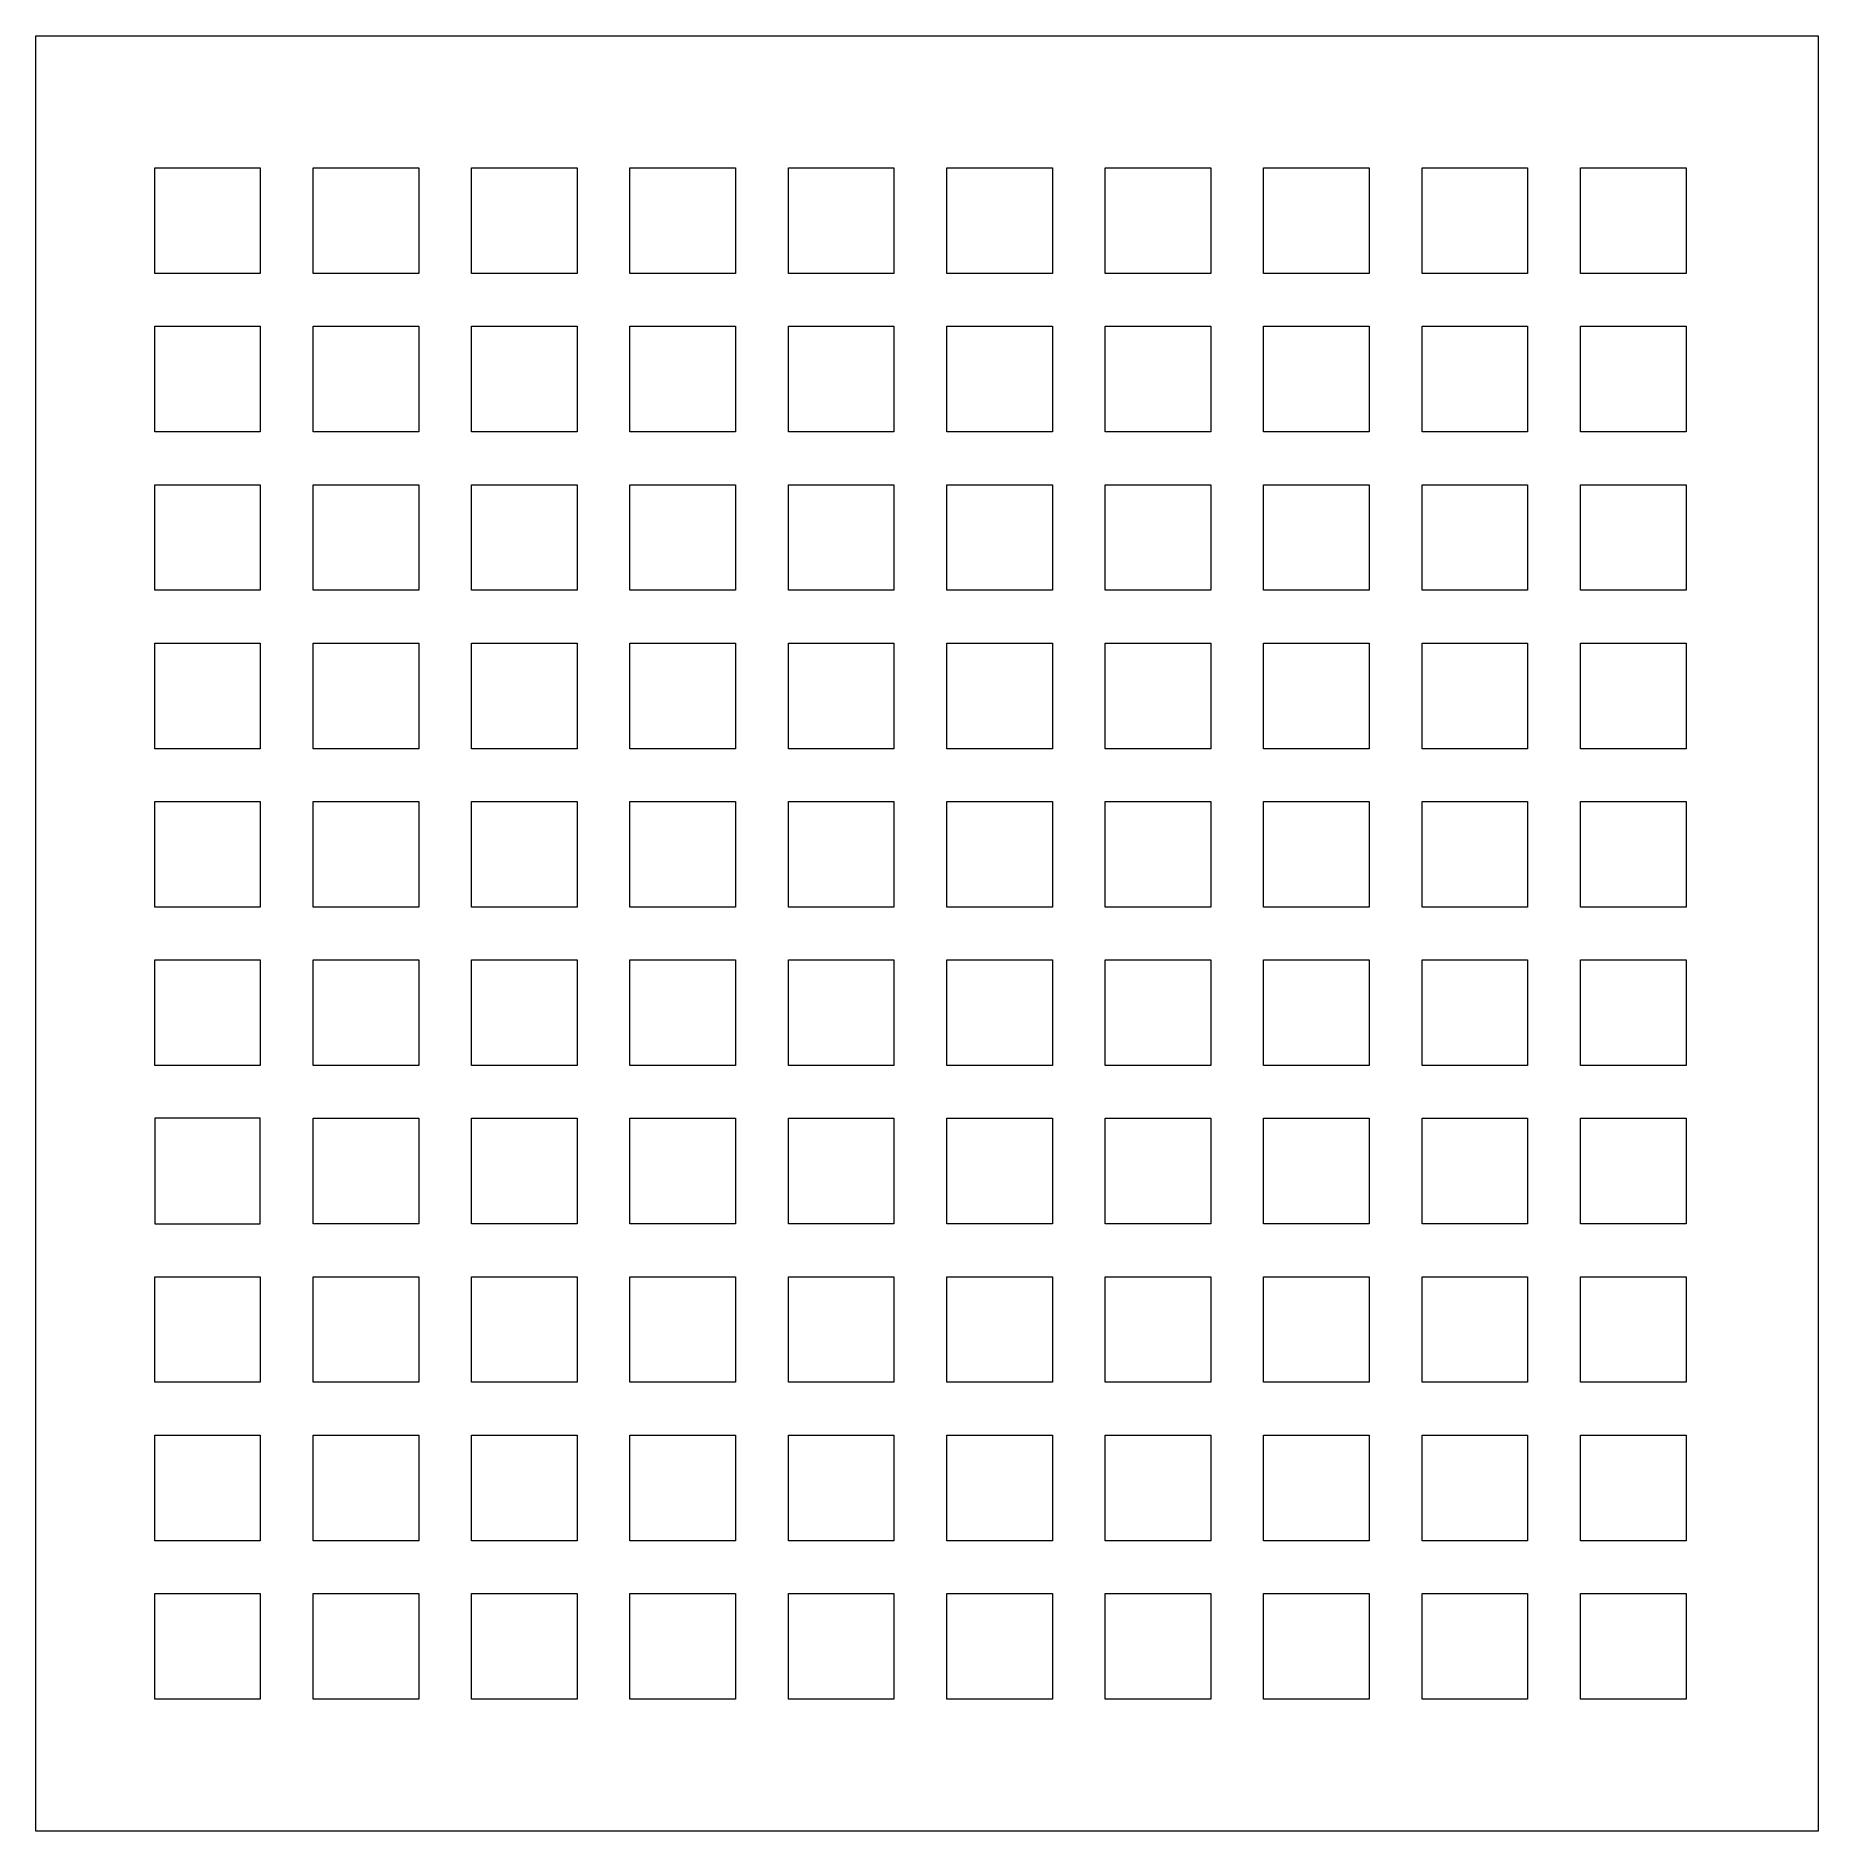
# Model space of a CAD drawing. Header units: millimetres. Extents: x -9 to 126, y -18 to 118.
import ezdxf

# ---------------------------------------------------------------- set-up
doc = ezdxf.new("R2010")
doc.units = ezdxf.units.MM
doc.layers.add('1', color=7, linetype='Continuous', true_color=0xffffff)

msp = doc.modelspace()

# ---------------------------------------------------------------- linework, layer by layer
at = {"layer": '1', "color": 30, "linetype": 'Continuous', "lineweight": 13}
for p, q in [((-9, -18), (-9, 118)), ((-9, 118), (126, 118)), ((-9, -18), (-9, 118)), ((-9, 118), (126, 118)), ((126, 118), (126, -18)), ((126, 118), (126, -18)), ((0, 108), (8, 108)), ((0, 100), (0, 108)), ((0, 108), (8, 108)), ((0, 100), (0, 108)), ((8, 108), (8, 100)), ((8, 108), (8, 100)), ((12, 100), (12, 108)), ((12, 108), (20, 108)), ((12, 100), (12, 108)), ((12, 108), (20, 108)), ((20, 108), (20, 100)), ((20, 108), (20, 100)), ((24, 108), (32, 108)), ((24, 100), (24, 108)), ((24, 108), (32, 108)), ((24, 100), (24, 108)), ((32, 108), (32, 100)), ((32, 108), (32, 100)), ((36, 100), (36, 108)), ((36, 100), (36, 108)), ((36, 108), (44, 108)), ((36, 108), (44, 108)), ((44, 108), (44, 100)), ((44, 108), (44, 100)), ((48, 108), (56, 108)), ((48, 108), (56, 108)), ((48, 100), (48, 108)), ((48, 100), (48, 108)), ((56, 108), (56, 100)), ((56, 108), (56, 100)), ((60, 108), (68, 108)), ((60, 100), (60, 108)), ((60, 108), (68, 108)), ((60, 100), (60, 108)), ((68, 108), (68, 100)), ((68, 108), (68, 100)), ((72, 108), (80, 108)), ((72, 100), (72, 108)), ((72, 100), (72, 108)), ((72, 108), (80, 108)), ((80, 108), (80, 100)), ((80, 108), (80, 100)), ((84, 108), (92, 108)), ((84, 108), (92, 108)), ((84, 100), (84, 108)), ((84, 100), (84, 108)), ((92, 108), (92, 100)), ((92, 108), (92, 100)), ((96, 100), (96, 108)), ((96, 108), (104, 108)), ((96, 108), (104, 108)), ((96, 100), (96, 108)), ((104, 108), (104, 100)), ((104, 108), (104, 100)), ((108, 100), (108, 108)), ((108, 100), (108, 108)), ((108, 108), (116, 108)), ((108, 108), (116, 108)), ((116, 108), (116, 100)), ((116, 108), (116, 100)), ((8, 100), (0, 100)), ((8, 100), (0, 100)), ((20, 100), (12, 100)), ((20, 100), (12, 100)), ((32, 100), (24, 100)), ((32, 100), (24, 100)), ((44, 100), (36, 100)), ((44, 100), (36, 100)), ((56, 100), (48, 100)), ((56, 100), (48, 100)), ((68, 100), (60, 100)), ((68, 100), (60, 100)), ((80, 100), (72, 100)), ((80, 100), (72, 100)), ((92, 100), (84, 100)), ((92, 100), (84, 100)), ((104, 100), (96, 100)), ((104, 100), (96, 100)), ((116, 100), (108, 100)), ((116, 100), (108, 100)), ((0, 88), (0, 96)), ((0, 88), (0, 96)), ((0, 96), (8, 96)), ((0, 96), (8, 96)), ((8, 96), (8, 88)), ((8, 96), (8, 88)), ((12, 88), (12, 96)), ((12, 96), (20, 96)), ((12, 96), (20, 96)), ((12, 88), (12, 96)), ((20, 96), (20, 88)), ((20, 96), (20, 88)), ((24, 88), (24, 96)), ((24, 88), (24, 96)), ((24, 96), (32, 96)), ((24, 96), (32, 96)), ((32, 96), (32, 88)), ((32, 96), (32, 88)), ((36, 96), (44, 96)), ((36, 88), (36, 96)), ((36, 96), (44, 96)), ((36, 88), (36, 96)), ((44, 96), (44, 88)), ((44, 96), (44, 88)), ((48, 88), (48, 96)), ((48, 88), (48, 96)), ((48, 96), (56, 96)), ((48, 96), (56, 96)), ((56, 96), (56, 88)), ((56, 96), (56, 88)), ((60, 88), (60, 96)), ((60, 88), (60, 96)), ((60, 96), (68, 96)), ((60, 96), (68, 96)), ((68, 96), (68, 88)), ((68, 96), (68, 88)), ((72, 96), (80, 96)), ((72, 96), (80, 96)), ((72, 88), (72, 96)), ((72, 88), (72, 96)), ((80, 96), (80, 88)), ((80, 96), (80, 88)), ((84, 96), (92, 96)), ((84, 96), (92, 96)), ((84, 88), (84, 96)), ((84, 88), (84, 96)), ((92, 96), (92, 88)), ((92, 96), (92, 88)), ((96, 96), (104, 96)), ((96, 88), (96, 96)), ((96, 96), (104, 96)), ((96, 88), (96, 96)), ((104, 96), (104, 88)), ((104, 96), (104, 88)), ((108, 96), (116, 96)), ((108, 88), (108, 96)), ((108, 96), (116, 96)), ((108, 88), (108, 96)), ((116, 96), (116, 88)), ((116, 96), (116, 88)), ((8, 88), (0, 88)), ((8, 88), (0, 88)), ((20, 88), (12, 88)), ((20, 88), (12, 88)), ((32, 88), (24, 88)), ((32, 88), (24, 88)), ((44, 88), (36, 88)), ((44, 88), (36, 88)), ((56, 88), (48, 88)), ((56, 88), (48, 88)), ((68, 88), (60, 88)), ((68, 88), (60, 88)), ((80, 88), (72, 88)), ((80, 88), (72, 88)), ((92, 88), (84, 88)), ((92, 88), (84, 88)), ((104, 88), (96, 88)), ((104, 88), (96, 88)), ((116, 88), (108, 88)), ((116, 88), (108, 88)), ((0, 76), (0, 84)), ((0, 84), (8, 84)), ((0, 84), (8, 84)), ((0, 76), (0, 84)), ((8, 84), (8, 76)), ((8, 84), (8, 76)), ((12, 84), (20, 84)), ((12, 76), (12, 84)), ((12, 76), (12, 84)), ((12, 84), (20, 84)), ((20, 84), (20, 76)), ((20, 84), (20, 76)), ((24, 84), (32, 84)), ((24, 84), (32, 84)), ((24, 76), (24, 84)), ((24, 76), (24, 84)), ((32, 84), (32, 76)), ((32, 84), (32, 76)), ((36, 76), (36, 84)), ((36, 76), (36, 84)), ((36, 84), (44, 84)), ((36, 84), (44, 84)), ((44, 84), (44, 76)), ((44, 84), (44, 76)), ((48, 84), (56, 84)), ((48, 76), (48, 84)), ((48, 84), (56, 84)), ((48, 76), (48, 84)), ((56, 84), (56, 76)), ((56, 84), (56, 76)), ((60, 84), (68, 84)), ((60, 76), (60, 84)), ((60, 76), (60, 84)), ((60, 84), (68, 84)), ((68, 84), (68, 76)), ((68, 84), (68, 76)), ((72, 84), (80, 84)), ((72, 76), (72, 84)), ((72, 76), (72, 84)), ((72, 84), (80, 84)), ((80, 84), (80, 76)), ((80, 84), (80, 76)), ((84, 76), (84, 84)), ((84, 84), (92, 84)), ((84, 76), (84, 84)), ((84, 84), (92, 84)), ((92, 84), (92, 76)), ((92, 84), (92, 76)), ((96, 76), (96, 84)), ((96, 76), (96, 84)), ((96, 84), (104, 84)), ((96, 84), (104, 84)), ((104, 84), (104, 76)), ((104, 84), (104, 76)), ((108, 84), (116, 84)), ((108, 84), (116, 84)), ((108, 76), (108, 84)), ((108, 76), (108, 84)), ((116, 84), (116, 76)), ((116, 84), (116, 76)), ((8, 76), (0, 76)), ((8, 76), (0, 76)), ((20, 76), (12, 76)), ((20, 76), (12, 76)), ((32, 76), (24, 76)), ((32, 76), (24, 76)), ((44, 76), (36, 76)), ((44, 76), (36, 76)), ((56, 76), (48, 76)), ((56, 76), (48, 76)), ((68, 76), (60, 76)), ((68, 76), (60, 76)), ((80, 76), (72, 76)), ((80, 76), (72, 76)), ((92, 76), (84, 76)), ((92, 76), (84, 76)), ((104, 76), (96, 76)), ((104, 76), (96, 76)), ((116, 76), (108, 76)), ((116, 76), (108, 76)), ((0, 64), (0, 72)), ((0, 72), (8, 72)), ((0, 72), (8, 72)), ((0, 64), (0, 72)), ((8, 72), (8, 64)), ((8, 72), (8, 64)), ((12, 72), (20, 72)), ((12, 64), (12, 72)), ((12, 64), (12, 72)), ((12, 72), (20, 72)), ((20, 72), (20, 64)), ((20, 72), (20, 64)), ((24, 64), (24, 72)), ((24, 72), (32, 72)), ((24, 72), (32, 72)), ((24, 64), (24, 72)), ((32, 72), (32, 64)), ((32, 72), (32, 64)), ((36, 64), (36, 72)), ((36, 64), (36, 72)), ((36, 72), (44, 72)), ((36, 72), (44, 72)), ((44, 72), (44, 64)), ((44, 72), (44, 64)), ((48, 72), (56, 72)), ((48, 72), (56, 72)), ((48, 64), (48, 72)), ((48, 64), (48, 72)), ((56, 72), (56, 64)), ((56, 72), (56, 64)), ((60, 72), (68, 72)), ((60, 72), (68, 72)), ((60, 64), (60, 72)), ((60, 64), (60, 72)), ((68, 72), (68, 64)), ((68, 72), (68, 64)), ((72, 72), (80, 72)), ((72, 72), (80, 72)), ((72, 64), (72, 72)), ((72, 64), (72, 72)), ((80, 72), (80, 64)), ((80, 72), (80, 64)), ((84, 64), (84, 72)), ((84, 72), (92, 72)), ((84, 64), (84, 72)), ((84, 72), (92, 72)), ((92, 72), (92, 64)), ((92, 72), (92, 64)), ((96, 64), (96, 72)), ((96, 72), (104, 72)), ((96, 64), (96, 72)), ((96, 72), (104, 72)), ((104, 72), (104, 64)), ((104, 72), (104, 64)), ((108, 72), (116, 72)), ((108, 64), (108, 72)), ((108, 64), (108, 72)), ((108, 72), (116, 72)), ((116, 72), (116, 64)), ((116, 72), (116, 64)), ((8, 64), (0, 64)), ((8, 64), (0, 64)), ((20, 64), (12, 64)), ((20, 64), (12, 64)), ((32, 64), (24, 64)), ((32, 64), (24, 64)), ((44, 64), (36, 64)), ((44, 64), (36, 64)), ((56, 64), (48, 64)), ((56, 64), (48, 64)), ((68, 64), (60, 64)), ((68, 64), (60, 64)), ((80, 64), (72, 64)), ((80, 64), (72, 64)), ((92, 64), (84, 64)), ((92, 64), (84, 64)), ((104, 64), (96, 64)), ((104, 64), (96, 64)), ((116, 64), (108, 64)), ((116, 64), (108, 64)), ((0, 52), (0, 60)), ((0, 52), (0, 60)), ((0, 60), (8, 60)), ((0, 60), (8, 60)), ((8, 60), (8, 52)), ((8, 60), (8, 52)), ((12, 60), (20, 60)), ((12, 52), (12, 60)), ((12, 60), (20, 60)), ((12, 52), (12, 60)), ((20, 60), (20, 52)), ((20, 60), (20, 52)), ((24, 52), (24, 60)), ((24, 60), (32, 60)), ((24, 52), (24, 60)), ((24, 60), (32, 60)), ((32, 60), (32, 52)), ((32, 60), (32, 52)), ((36, 60), (44, 60)), ((36, 52), (36, 60)), ((36, 52), (36, 60)), ((36, 60), (44, 60)), ((44, 60), (44, 52)), ((44, 60), (44, 52)), ((48, 60), (56, 60)), ((48, 52), (48, 60)), ((48, 60), (56, 60)), ((48, 52), (48, 60)), ((56, 60), (56, 52)), ((56, 60), (56, 52)), ((60, 60), (68, 60)), ((60, 60), (68, 60)), ((60, 52), (60, 60)), ((60, 52), (60, 60)), ((68, 60), (68, 52)), ((68, 60), (68, 52)), ((72, 60), (80, 60)), ((72, 52), (72, 60)), ((72, 52), (72, 60)), ((72, 60), (80, 60)), ((80, 60), (80, 52)), ((80, 60), (80, 52)), ((84, 60), (92, 60)), ((84, 60), (92, 60)), ((84, 52), (84, 60)), ((84, 52), (84, 60)), ((92, 60), (92, 52)), ((92, 60), (92, 52)), ((96, 52), (96, 60)), ((96, 60), (104, 60)), ((96, 60), (104, 60)), ((96, 52), (96, 60)), ((104, 60), (104, 52)), ((104, 60), (104, 52)), ((108, 52), (108, 60)), ((108, 60), (116, 60)), ((108, 60), (116, 60)), ((108, 52), (108, 60)), ((116, 60), (116, 52)), ((116, 60), (116, 52)), ((8, 52), (0, 52)), ((8, 52), (0, 52)), ((20, 52), (12, 52)), ((20, 52), (12, 52)), ((32, 52), (24, 52)), ((32, 52), (24, 52)), ((44, 52), (36, 52)), ((44, 52), (36, 52)), ((56, 52), (48, 52)), ((56, 52), (48, 52)), ((68, 52), (60, 52)), ((68, 52), (60, 52)), ((80, 52), (72, 52)), ((80, 52), (72, 52)), ((92, 52), (84, 52)), ((92, 52), (84, 52)), ((104, 52), (96, 52)), ((104, 52), (96, 52)), ((116, 52), (108, 52)), ((116, 52), (108, 52)), ((0, 40), (0, 48)), ((0, 48), (8, 48)), ((0, 40), (0, 48)), ((0, 48), (8, 48)), ((8, 48), (8, 40)), ((8, 48), (8, 40)), ((12, 48), (20, 48)), ((12, 40), (12, 48)), ((12, 40), (12, 48)), ((12, 48), (20, 48)), ((20, 48), (20, 40)), ((20, 48), (20, 40)), ((24, 40), (24, 48)), ((24, 48), (32, 48)), ((24, 48), (32, 48)), ((24, 40), (24, 48)), ((32, 48), (32, 40)), ((32, 48), (32, 40)), ((36, 40), (36, 48)), ((36, 48), (44, 48)), ((36, 40), (36, 48)), ((36, 48), (44, 48)), ((44, 48), (44, 40)), ((44, 48), (44, 40)), ((48, 40), (48, 48)), ((48, 48), (56, 48)), ((48, 48), (56, 48)), ((48, 40), (48, 48)), ((56, 48), (56, 40)), ((56, 48), (56, 40)), ((60, 40), (60, 48)), ((60, 48), (68, 48)), ((60, 48), (68, 48)), ((60, 40), (60, 48)), ((68, 48), (68, 40)), ((68, 48), (68, 40)), ((72, 48), (80, 48)), ((72, 40), (72, 48)), ((72, 40), (72, 48)), ((72, 48), (80, 48)), ((80, 48), (80, 40)), ((80, 48), (80, 40)), ((84, 40), (84, 48)), ((84, 48), (92, 48)), ((84, 40), (84, 48)), ((84, 48), (92, 48)), ((92, 48), (92, 40)), ((92, 48), (92, 40)), ((96, 48), (104, 48)), ((96, 40), (96, 48)), ((96, 48), (104, 48)), ((96, 40), (96, 48)), ((104, 48), (104, 40)), ((104, 48), (104, 40)), ((108, 40), (108, 48)), ((108, 48), (116, 48)), ((108, 48), (116, 48)), ((108, 40), (108, 48)), ((116, 48), (116, 40)), ((116, 48), (116, 40)), ((8, 40), (0, 40)), ((8, 40), (0, 40)), ((20, 40), (12, 40)), ((20, 40), (12, 40)), ((32, 40), (24, 40)), ((32, 40), (24, 40)), ((44, 40), (36, 40)), ((44, 40), (36, 40)), ((56, 40), (48, 40)), ((56, 40), (48, 40)), ((68, 40), (60, 40)), ((68, 40), (60, 40)), ((80, 40), (72, 40)), ((80, 40), (72, 40)), ((92, 40), (84, 40)), ((92, 40), (84, 40)), ((104, 40), (96, 40)), ((104, 40), (96, 40)), ((116, 40), (108, 40)), ((116, 40), (108, 40)), ((0, 36), (0, 28)), ((8, 36), (0, 36)), ((8, 36), (0, 36)), ((0, 36), (0, 28)), ((8, 28), (8, 36)), ((8, 28), (8, 36)), ((12, 28), (12, 36)), ((12, 28), (12, 36)), ((12, 36), (20, 36)), ((12, 36), (20, 36)), ((20, 36), (20, 28)), ((20, 36), (20, 28)), ((24, 36), (32, 36)), ((24, 28), (24, 36)), ((24, 36), (32, 36)), ((24, 28), (24, 36)), ((32, 36), (32, 28)), ((32, 36), (32, 28)), ((36, 36), (44, 36)), ((36, 28), (36, 36)), ((36, 28), (36, 36)), ((36, 36), (44, 36)), ((44, 36), (44, 28)), ((44, 36), (44, 28)), ((48, 36), (56, 36)), ((48, 28), (48, 36)), ((48, 28), (48, 36)), ((48, 36), (56, 36)), ((56, 36), (56, 28)), ((56, 36), (56, 28)), ((60, 28), (60, 36)), ((60, 36), (68, 36)), ((60, 36), (68, 36)), ((60, 28), (60, 36)), ((68, 36), (68, 28)), ((68, 36), (68, 28)), ((72, 36), (80, 36)), ((72, 36), (80, 36)), ((72, 28), (72, 36)), ((72, 28), (72, 36)), ((80, 36), (80, 28)), ((80, 36), (80, 28)), ((84, 36), (92, 36)), ((84, 28), (84, 36)), ((84, 36), (92, 36)), ((84, 28), (84, 36)), ((92, 36), (92, 28)), ((92, 36), (92, 28)), ((96, 28), (96, 36)), ((96, 36), (104, 36)), ((96, 36), (104, 36)), ((96, 28), (96, 36)), ((104, 36), (104, 28)), ((104, 36), (104, 28)), ((108, 36), (116, 36)), ((108, 28), (108, 36)), ((108, 36), (116, 36)), ((108, 28), (108, 36)), ((116, 36), (116, 28)), ((116, 36), (116, 28)), ((0, 28), (8, 28)), ((0, 28), (8, 28)), ((20, 28), (12, 28)), ((20, 28), (12, 28)), ((32, 28), (24, 28)), ((32, 28), (24, 28)), ((44, 28), (36, 28)), ((44, 28), (36, 28)), ((56, 28), (48, 28)), ((56, 28), (48, 28)), ((68, 28), (60, 28)), ((68, 28), (60, 28)), ((80, 28), (72, 28)), ((80, 28), (72, 28)), ((92, 28), (84, 28)), ((92, 28), (84, 28)), ((104, 28), (96, 28)), ((104, 28), (96, 28)), ((116, 28), (108, 28)), ((116, 28), (108, 28)), ((0, 16), (0, 24)), ((0, 24), (8, 24)), ((0, 16), (0, 24)), ((0, 24), (8, 24)), ((8, 24), (8, 16)), ((8, 24), (8, 16)), ((12, 24), (20, 24)), ((12, 16), (12, 24)), ((12, 24), (20, 24)), ((12, 16), (12, 24)), ((20, 24), (20, 16)), ((20, 24), (20, 16)), ((24, 16), (24, 24)), ((24, 24), (32, 24)), ((24, 24), (32, 24)), ((24, 16), (24, 24)), ((32, 24), (32, 16)), ((32, 24), (32, 16)), ((36, 16), (36, 24)), ((36, 24), (44, 24)), ((36, 16), (36, 24)), ((36, 24), (44, 24)), ((44, 24), (44, 16)), ((44, 24), (44, 16)), ((48, 16), (48, 24)), ((48, 24), (56, 24)), ((48, 24), (56, 24)), ((48, 16), (48, 24)), ((56, 24), (56, 16)), ((56, 24), (56, 16)), ((60, 16), (60, 24)), ((60, 24), (68, 24)), ((60, 24), (68, 24)), ((60, 16), (60, 24)), ((68, 24), (68, 16)), ((68, 24), (68, 16)), ((72, 16), (72, 24)), ((72, 16), (72, 24)), ((72, 24), (80, 24)), ((72, 24), (80, 24)), ((80, 24), (80, 16)), ((80, 24), (80, 16)), ((84, 24), (92, 24)), ((84, 24), (92, 24)), ((84, 16), (84, 24)), ((84, 16), (84, 24)), ((92, 24), (92, 16)), ((92, 24), (92, 16)), ((96, 24), (104, 24)), ((96, 16), (96, 24)), ((96, 24), (104, 24)), ((96, 16), (96, 24)), ((104, 24), (104, 16)), ((104, 24), (104, 16)), ((108, 16), (108, 24)), ((108, 24), (116, 24)), ((108, 16), (108, 24)), ((108, 24), (116, 24)), ((116, 24), (116, 16)), ((116, 24), (116, 16)), ((8, 16), (0, 16)), ((8, 16), (0, 16)), ((20, 16), (12, 16)), ((20, 16), (12, 16)), ((32, 16), (24, 16)), ((32, 16), (24, 16)), ((44, 16), (36, 16)), ((44, 16), (36, 16)), ((56, 16), (48, 16)), ((56, 16), (48, 16)), ((68, 16), (60, 16)), ((68, 16), (60, 16)), ((80, 16), (72, 16)), ((80, 16), (72, 16)), ((92, 16), (84, 16)), ((92, 16), (84, 16)), ((104, 16), (96, 16)), ((104, 16), (96, 16)), ((116, 16), (108, 16)), ((116, 16), (108, 16)), ((0, 4), (0, 12)), ((0, 4), (0, 12)), ((0, 12), (8, 12)), ((0, 12), (8, 12)), ((8, 12), (8, 4)), ((8, 12), (8, 4)), ((12, 4), (12, 12)), ((12, 12), (20, 12)), ((12, 12), (20, 12)), ((12, 4), (12, 12)), ((20, 12), (20, 4)), ((20, 12), (20, 4)), ((24, 12), (32, 12)), ((24, 12), (32, 12)), ((24, 4), (24, 12)), ((24, 4), (24, 12)), ((32, 12), (32, 4)), ((32, 12), (32, 4)), ((36, 4), (36, 12)), ((36, 4), (36, 12)), ((36, 12), (44, 12)), ((36, 12), (44, 12)), ((44, 12), (44, 4)), ((44, 12), (44, 4)), ((48, 12), (56, 12)), ((48, 4), (48, 12)), ((48, 12), (56, 12)), ((48, 4), (48, 12)), ((56, 12), (56, 4)), ((56, 12), (56, 4)), ((60, 12), (68, 12)), ((60, 12), (68, 12)), ((60, 4), (60, 12)), ((60, 4), (60, 12)), ((68, 12), (68, 4)), ((68, 12), (68, 4)), ((72, 4), (72, 12)), ((72, 4), (72, 12)), ((72, 12), (80, 12)), ((72, 12), (80, 12)), ((80, 12), (80, 4)), ((80, 12), (80, 4)), ((84, 4), (84, 12)), ((84, 12), (92, 12)), ((84, 12), (92, 12)), ((84, 4), (84, 12)), ((92, 12), (92, 4)), ((92, 12), (92, 4)), ((96, 4), (96, 12)), ((96, 4), (96, 12)), ((96, 12), (104, 12)), ((96, 12), (104, 12)), ((104, 12), (104, 4)), ((104, 12), (104, 4)), ((108, 12), (116, 12)), ((108, 4), (108, 12)), ((108, 4), (108, 12)), ((108, 12), (116, 12)), ((116, 12), (116, 4)), ((116, 12), (116, 4)), ((8, 4), (0, 4)), ((8, 4), (0, 4)), ((20, 4), (12, 4)), ((20, 4), (12, 4)), ((32, 4), (24, 4)), ((32, 4), (24, 4)), ((44, 4), (36, 4)), ((44, 4), (36, 4)), ((56, 4), (48, 4)), ((56, 4), (48, 4)), ((68, 4), (60, 4)), ((68, 4), (60, 4)), ((80, 4), (72, 4)), ((80, 4), (72, 4)), ((92, 4), (84, 4)), ((92, 4), (84, 4)), ((104, 4), (96, 4)), ((104, 4), (96, 4)), ((116, 4), (108, 4)), ((116, 4), (108, 4)), ((0, 0), (8, 0)), ((0, -8), (0, 0)), ((0, 0), (8, 0)), ((0, -8), (0, 0)), ((8, 0), (8, -8)), ((8, 0), (8, -8)), ((12, -8), (12, 0)), ((12, 0), (20, 0)), ((12, -8), (12, 0)), ((12, 0), (20, 0)), ((20, 0), (20, -8)), ((20, 0), (20, -8)), ((24, 0), (32, 0)), ((24, 0), (32, 0)), ((24, -8), (24, 0)), ((24, -8), (24, 0)), ((32, 0), (32, -8)), ((32, 0), (32, -8)), ((36, 0), (44, 0)), ((36, -8), (36, 0)), ((36, -8), (36, 0)), ((36, 0), (44, 0)), ((44, 0), (44, -8)), ((44, 0), (44, -8)), ((48, -8), (48, 0)), ((48, 0), (56, 0)), ((48, -8), (48, 0)), ((48, 0), (56, 0)), ((56, 0), (56, -8)), ((56, 0), (56, -8)), ((60, 0), (68, 0)), ((60, 0), (68, 0)), ((60, -8), (60, 0)), ((60, -8), (60, 0)), ((68, 0), (68, -8)), ((68, 0), (68, -8)), ((72, 0), (80, 0)), ((72, 0), (80, 0)), ((72, -8), (72, 0)), ((72, -8), (72, 0)), ((80, 0), (80, -8)), ((80, 0), (80, -8)), ((84, -8), (84, 0)), ((84, 0), (92, 0)), ((84, -8), (84, 0)), ((84, 0), (92, 0)), ((92, 0), (92, -8)), ((92, 0), (92, -8)), ((96, -8), (96, 0)), ((96, -8), (96, 0)), ((96, 0), (104, 0)), ((96, 0), (104, 0)), ((104, 0), (104, -8)), ((104, 0), (104, -8)), ((108, 0), (116, 0)), ((108, -8), (108, 0)), ((108, 0), (116, 0)), ((108, -8), (108, 0)), ((116, 0), (116, -8)), ((116, 0), (116, -8)), ((8, -8), (0, -8)), ((8, -8), (0, -8)), ((20, -8), (12, -8)), ((20, -8), (12, -8)), ((32, -8), (24, -8)), ((32, -8), (24, -8)), ((44, -8), (36, -8)), ((44, -8), (36, -8)), ((56, -8), (48, -8)), ((56, -8), (48, -8)), ((68, -8), (60, -8)), ((68, -8), (60, -8)), ((80, -8), (72, -8)), ((80, -8), (72, -8)), ((92, -8), (84, -8)), ((92, -8), (84, -8)), ((104, -8), (96, -8)), ((104, -8), (96, -8)), ((116, -8), (108, -8)), ((116, -8), (108, -8)), ((126, -18), (-9, -18)), ((126, -18), (-9, -18))]:
    msp.add_line(p, q, dxfattribs=at)

doc.saveas('drawing.dxf')
